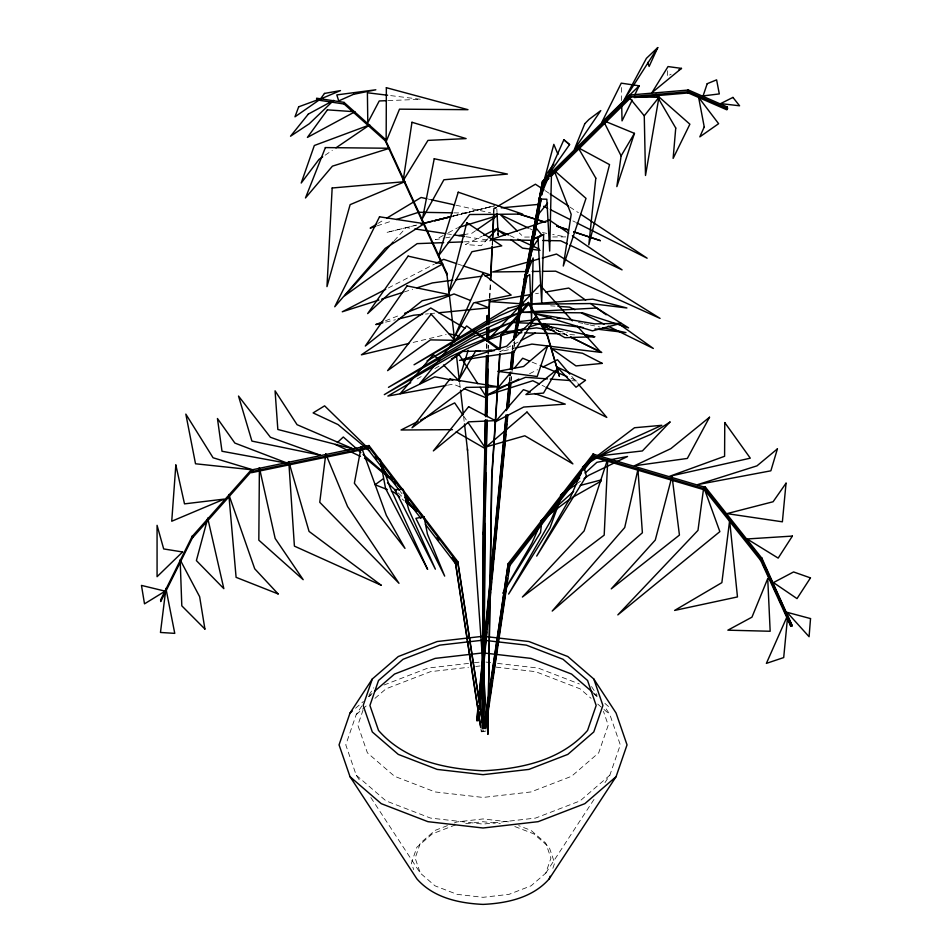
<?xml version="1.0" encoding="UTF-8"?>
<svg xmlns="http://www.w3.org/2000/svg" width="952" height="952" viewBox="0 0 952 952"><rect width="100%" height="100%" fill="white"/><g stroke="black" fill="none" stroke-linecap="round" stroke-linejoin="round"><path stroke-width="0.71" stroke-dasharray="4.76 3.57" d="M486.627 348.218L486.71 343.767M486.781 348.408L486.865 343.958M488.019 354.192L488.102 349.729M488.138 348.242L488.186 345.278M488.174 354.37L488.257 349.919M488.281 348.432L488.34 345.457M489.59 297.952L490.375 281.78M492.148 245.057L492.291 242.117M493.707 212.724L493.993 206.846L493.909 212.927M489.78 298.143L490.566 281.982M492.339 245.247L492.553 240.844M667.685 70.757L667.245 76.338L671.124 74.173M509.165 382.514L509.736 376.611M512.283 350.05L512.997 342.672M509.57 381.228L510.141 375.326M512.557 350.241L513.271 342.863L514.77 342.922L514.473 345.957M510.796 381.169L511.224 376.742M513.913 348.718L514.627 341.34M511.057 381.371L511.629 375.469M511.771 373.993L512.2 369.566M361.808 706.027L356.238 714.536L345.79 744.869L356.238 775.19L361.105 782.627M363.093 709.954L357.857 725.162L367.389 752.83L394.521 776.273L435.135 791.945L483.045 797.443L530.954 791.945L571.569 776.273L598.701 752.83L608.233 725.162L603.461 711.334M370.84 797.502L420.32 873.127L435.04 885.848L457.067 894.344L483.045 897.319L509.022 894.344L531.049 885.848L545.77 873.127L550.934 858.121L545.77 843.127L531.049 830.406L518.662 825.634M552.85 868.331L554.659 863.048L549.209 847.232L533.691 833.809L513.188 825.908M604.984 782.627L609.851 775.19L620.299 744.869L609.851 714.536L604.27 706.027M368.971 695.079L373.755 687.772M545.77 873.127L594.441 798.74M394.211 240.761L406.087 227.576L411.93 228.468M488.055 238.524L481.236 245.711L465.48 244.533L482.295 236.072M368.472 696.567L372.815 692.818M355.584 708.24L363.39 701.493M368.959 696.674L371.197 694.746M356.238 714.536L368.365 704.063M374.969 698.351L385.988 688.832L430.518 671.66L468.455 667.304M609.851 775.19L580.089 800.894L535.571 818.077L483.045 824.111L430.518 818.077L385.988 800.894L356.238 775.19M578.114 482.89L580.47 481.2M475.572 230.717L471.966 233.216L464.659 234.501M325.12 155.212L332.343 150.297M377.813 223.518L384.18 219.698M496.432 207.072L493.909 208.547L496.873 208.274M417.083 378.979L423.438 375.267M434.874 368.579L441.228 364.866M443.227 235.477L435.409 239.666L444.191 238.119M448.44 232.681L457.567 227.802M518.114 342.077L499.74 351.847L513.747 348.48M388.356 287.944L434.457 264.097M529.574 373.719L537.559 369.721M385.417 320.812L400.518 314.898M383.977 685.023L427.936 668.054L468.539 663.401M447.428 825.634L435.04 830.406L420.32 843.127L415.155 858.121L420.32 873.127M454.306 822.98L457.067 821.909L483.045 818.934L509.022 821.909M455.639 824.848L432.398 833.809L416.881 847.232L411.419 863.048L413.692 869.64M377.099 225.85L392.343 220.864M404.243 291.943L412.704 289.241M494.516 205.834L453.235 216.116M453.223 215.985L493.541 205.989M453.116 216.116L494.505 205.834M415.988 225.219L386.595 232.478L416.607 225.1M385.631 322.157L395.449 319.729M413.12 342.434L446.167 334.497M447.476 385.191L453.295 384.132L462.779 388.095M445.643 237.857L450.034 237.084M535.571 293.716L538.451 293.228M494.124 208.071L496.777 207.655M481.331 731.767L485.222 731.564L485.092 729.898L482.093 729.827L482.212 731.493L483.723 731.469L483.592 729.803L481.2 730.101L481.331 731.767L480.879 728.839M474.346 662.735L483.045 661.735M475.75 666.459L480.129 665.96M465.73 823.694L483.045 821.707L500.359 823.694M425.496 314.065L428.459 313.779M429.935 313.636L435.849 313.053M388.142 100.603L420.82 99.305L389.059 95.414M464.302 241.832L490.827 240.808M529.371 237.048L523.529 237.072L519.34 233.014M552.719 236.953L565.857 236.905L552.684 234.466M453.937 212.855L467.158 213.081M561.501 333.878L577.638 335.128M550.637 305.818L555.004 306.127M572.104 380.669L577.923 381.097L569.832 377.754M513.271 342.863L514.758 343.006L514.639 341.244M485.948 662.068L491.744 662.735M497.539 663.401L538.142 668.054L579.363 683.964M496.17 667.138L535.571 671.66L580.089 688.832L591.109 698.351M558.538 331.213L567.344 332.545M447 233.823L451.379 234.501M465.992 236.727L490.839 240.523M542.45 232.574L546.841 233.383M578.471 322.49L582.791 323.406M584.231 323.716L588.55 324.632M589.99 324.941L600.058 327.083M428.352 199.087L431.244 199.73M455.901 205.192L490.708 212.891M457.495 263.942L461.637 265.334M532.108 362.129L538.844 364.925M509.784 235.549L515.091 237.976M529.8 228.682L532.477 229.956M556.099 329.916L567.844 335.711M542.069 385.31L544.711 386.619M572.866 220.912L575.52 222.244M555.444 329.428L567.154 335.33M545.234 190.709L548.911 193.149M569.784 206.977L578.376 212.665M402.065 498.931L404.338 500.823M593.274 692.818L597.618 696.567M593.774 693.782L597.13 696.674M604.925 703.421L610.506 708.24M597.725 704.063L609.851 714.536M398.138 492.862L403.458 497.884M571.724 376.373L577.412 383.025M400.268 491.482L402.065 493.826M463.802 416.298L466.302 419.951M591.537 686.559L597.106 695.079M459.685 382.918L460.328 388.987M463.648 416.619L464.278 422.676M496.801 208.69L497.003 211.832M621.335 87.501L621.608 100.567"/><path stroke-width="1.43" d="M482.14 720.914L482.378 680.835M482.485 663.02L483.247 532.406L485.294 420.986M482.236 728.518L482.569 670.636M482.616 663.211L483.366 534.072L485.472 419.689M483.616 725.341L483.961 667.459M484.14 636.281L484.913 523.469M483.735 728.506L484.187 651.311M484.247 642.41L484.877 534.048L486.972 419.713M499.693 353.954L491.684 476.476L487.876 734.147L491.815 478.142L499.919 354.156M500.3 348.242L500.954 334.735L499.99 349.527M485.401 415.048L486.496 355.643M486.769 340.792L487.007 327.428M487.067 324.465L487.234 315.552L488.733 315.576L488.721 324.668M485.532 416.714L486.65 355.834M486.924 340.983L487.162 327.619M487.222 324.644L487.234 315.552M485.056 516.043L485.841 472.977M486.008 464.076L486.793 421.01M486.96 412.097L487.757 369.031M487.888 361.617L487.995 355.667M488.269 340.828L488.519 327.452M488.566 324.489L488.709 317.064M488.733 315.528L489.518 299.416M487.031 416.738L488.15 355.858M488.424 341.006L488.673 327.643M543.652 234.418L541.7 302.581L537.987 237.524L543.652 234.418L531.621 239.606L537.987 237.524M607.733 460.244L604.187 535.143L522.398 597.035L584.123 530.942L607.352 460.161M490.447 280.316L492.077 246.52M492.362 240.642L493.636 214.2M489.709 299.618L488.864 317.242L487.353 317.218M490.637 280.519L492.267 246.723M492.553 240.844L493.838 214.402M478.035 705.682L476.881 720.64L478.392 720.688L479.237 711.834M478.892 696.828L506.036 414.977M506.464 410.55L509.165 382.514M509.867 375.136L510.153 372.184M510.439 369.233L512.152 351.526M476.881 720.64L478.309 705.884M478.737 701.457L506.297 415.167M506.869 409.265L509.427 382.704M510.141 375.326L510.427 372.375M510.712 369.424L512.414 351.716M479.403 707.217L480.962 690.985M481.248 688.034L481.95 680.668M484.08 658.534L484.794 651.156M485.08 648.205L486.639 631.973M486.924 629.022L487.638 621.644M487.924 618.705L488.626 611.327M489.768 599.522L490.482 592.144M490.768 589.193L491.47 581.815M491.756 578.864L493.315 562.632M493.6 559.681L494.314 552.315M494.6 549.363L496.159 533.132M496.444 530.181L497.158 522.803M497.444 519.851L498.146 512.473M498.432 509.522L499.003 503.62M499.288 500.669L499.99 493.291M500.276 490.351L500.99 482.973M501.276 480.022L502.834 463.791M503.12 460.839L503.834 453.461M504.12 450.51L505.679 434.279M505.964 431.327L506.678 423.961M506.952 421.01L507.523 415.108M508.808 401.827L510.51 384.12M511.926 369.364L513.354 354.62M479.522 708.883L507.797 415.298M508.499 407.92L510.915 382.847M512.2 369.566L514.044 350.384M787.494 617.991L783.698 657.57L766.384 663.377L786.578 617.741M703.564 488.626L697.983 530.359L617.836 614.897L719.855 531.632L703.754 487.186M621.109 155.878L616.848 186.628L634.448 133.363L603.223 120.511L621.109 155.878L634.448 133.363M484.032 726.852L508.225 563.56L593.096 454.128L705.218 487.353L705.634 490.232M484.151 728.53L508.225 563.56M485.532 726.959L486.615 719.593M487.055 716.654L489.447 700.47M489.887 697.53L492.291 681.346M492.719 678.407L497.087 648.978M497.515 646.039L499.919 629.855M500.347 626.916L507.547 578.364M507.987 575.424L509.51 565.131M485.651 728.625L509.855 565.321L508.356 565.226L593.203 455.829L593.096 454.128L594.453 454.628M630.022 96.723L658.927 97.33L645.504 175.477L644.266 115.811L629.498 97.806M513.414 339.745L542.497 181.344L629.653 95.379L630.676 96.009M513.794 339.959L542.497 181.344L543.521 181.987M515.448 336.889L515.972 333.985M516.508 331.082L517.84 323.823M518.376 320.919L518.911 318.016M520.244 310.745L524.516 287.516M525.052 284.612L526.646 275.89M527.979 268.631L533.049 241.035M533.584 238.131L534.12 235.227M534.655 232.324L540.784 198.92M542.39 190.21L543.723 182.951M515.841 337.115L527.039 276.116M527.575 273.212L541.176 199.135M541.974 194.779L544.116 183.165L542.628 183.022L629.772 97.044L629.653 95.045L688.189 90.047L688.415 91.261M251.34 471.026L251.566 469.931L368.971 445.548L457.805 561.62L482.474 722.485M251.566 469.931L251.459 472.704L368.864 448.309L368.971 445.548M535.607 222.59L530.978 242.332L533.703 232.716M538.237 211.308L541.212 198.623M527.813 264.097L524.088 279.876L526.789 269.88M530.859 251.185L536.273 228.23L541.355 234.454L539.832 236.739M542.033 188.115L538.606 200.824L541.093 192.649M543.937 181.059L553.826 144.359L557.979 154.367M528.717 262.74L532.965 247.02L538.308 239.023M535.643 225.838L539.13 213.462L547.531 203.133M543.164 185.83L544.401 181.737M545.234 179.012L546.888 173.561L553.826 164.03M468.146 350.36L459.161 379.372L475.607 351.133L479.998 350.824M483.045 636.269L437.17 641.529L398.281 656.535L372.303 678.99L350.015 713.048L339.055 744.869L350.015 776.677L416.881 878.874C433.434 897.772 458.971 903.269 483.045 904.4C507.107 903.269 532.656 897.772 549.209 878.874L616.075 776.677L627.035 744.869L616.075 713.048L593.786 678.99L567.808 656.535L528.919 641.529L485.913 636.591M372.303 678.99L363.176 705.468L372.303 731.957L398.281 754.4L437.17 769.406L483.045 774.678L528.919 769.406L567.808 754.4L593.786 731.957L602.913 705.468L593.786 678.99M549.209 878.874L550.125 876.233M525.433 276.746L533.132 257.956L531.561 320.027L529.717 274.569L525.849 277.389M563.881 139.754L548.102 175.263L569.57 144.597L563.881 139.754L569.57 144.597M657.749 47.6L623.703 100.686L646.408 58.334L657.749 47.6L649.121 66.462L647.765 62.404M632.199 100.091L622.037 120.868L621.727 106.362M634.734 94.902L639.185 85.811L621.251 83.157L601.878 122.213L639.185 85.811M687.522 90.999L688.177 89.881L727.376 107.029L727.495 108.695L726.84 109.813L687.641 92.677L688.296 91.547L727.495 108.695M726.721 108.147L727.376 107.029M530.359 537.261L532.168 534.941M581.041 473.763L509.725 565.702L508.356 565.226M583.743 470.264L594.583 456.305M644.266 115.811L658.927 97.33M510.474 372.875L497.337 388.654L525.599 377.301L547.4 378.884M514.235 368.365L522.672 358.226L529.407 361.022M500.954 334.771L528.455 302.641M501.073 336.437L528.574 304.307L528.455 302.308L546.924 333.474M393.224 241.867L344.755 295.727L417.143 243.641L443.668 242.629M489.03 237.5L497.801 228.254L483.58 235.418M548.899 178.476L543.652 183.653L542.628 183.022M550.994 176.406L630.795 97.675L629.772 97.044M337.341 442.609L343.291 437.004L360.868 452.509M563.643 492.565L560.419 495.48L563.965 492.969M571.14 485.734L579.72 477.928M585.087 473.061L596.88 462.327L607.102 460.387M543.806 518.209L540.498 521.184L544.008 518.543M549.328 513.247L573.604 491.41M374.981 690.938L394.521 674.064L435.135 658.391L483.045 652.893M350.015 713.048L352.24 711.12M616.075 776.677L584.861 803.655L538.142 821.671L483.045 828.002L427.936 821.671L381.228 803.655L350.015 776.677M681.489 68.389L651.942 92.677L668.03 66.569L681.489 68.389L678.895 69.841M760.6 558.836L761.683 557.955L705.337 487.055L704.254 487.936L704.385 489.614L760.719 560.502L761.802 559.621L761.731 557.789L792.219 625.809L790.85 626.356L760.481 560.002L761.85 559.455L792.219 625.809M704.385 489.614L705.468 488.721L705.337 487.055M587.194 463.493L582.457 467.063L584.909 465.48M589.562 461.708L595.476 457.234M597.844 455.449L634.52 427.745L661.842 425.306L611.874 447.964L587.36 463.886M547.507 515.901L570.914 498.301M383.251 478.773L375.124 484.735L387.309 489.59M567.499 490.447L576.936 483.723M584.016 478.689L588.729 475.322L627.547 456.484L610.018 459.828M476.762 229.896L497.17 215.747L458.983 227.373M322.704 156.854L319.087 159.305L301.213 183.034L314.327 145.501L369.697 124.902L335.961 147.846M376.54 224.291L370.173 228.123L375.719 226.302M386.726 218.163L421.093 197.48L426.901 198.766M497.682 206.334L535.417 184.212L544.008 189.9M410.728 382.692L387.869 396.056L446.024 385.453M451.391 358.928L459.019 354.465L477.785 383.68M572.176 497.587L601.259 481.034M520.732 340.685L535.167 333.022M543.033 328.833L548.281 326.048L552.196 327.976M385.727 289.301L342.268 311.792L378.896 300.058M435.778 263.418L443.68 259.325L456.103 263.478M418.047 421.403L401.054 429.995L452.45 429.649M420.665 420.082L454.675 402.898L462.981 415.084M487.031 395.02L518.935 379.039M542.878 367.055L557.503 359.725L569.82 374.148M457.805 561.62L457.924 563.298L455.901 564.179L425.389 524.314M382.68 321.883L375.814 324.572L382.823 322.847M404.624 313.291L454.033 293.942L470.193 300.356M490.839 239.654L549.34 220.007L568.737 233.311M396.496 219.507L418.666 212.26L452.462 212.831M381.704 299.166L402.839 292.395M416.928 287.885L432.422 282.923L452.795 280.162M487.079 395.247L532.822 380.729L539.427 384.001M513.271 331.867L488.281 339.59L539.832 284.981L572.378 320.86M516.055 331.01L524.385 328.44M528.55 327.155L541.045 323.299M539.463 258.825L492.6 271.974L526.337 271.546M542.295 258.028L556.503 254.041L660.057 318.385L555.67 271.177L542.473 271.344M580.232 485.46L600.914 479.975M422.985 223.494L452.26 216.271M450.26 216.83L434.564 220.733L450.367 216.83M398.245 319.039L413.68 315.219L422.545 314.35M420.891 224.053L432.315 221.245M515.151 348.135L531.942 344.088L601.747 352.478L570.45 337.008M408.801 343.458L361.391 354.834L430.72 307.96L465.207 328.369M251.697 471.609L369.09 447.214L401.399 489.423M458.805 235.537L464.659 234.501M531.24 294.454L489.411 301.582L522.934 303.902M545.663 292.002L568.749 288.063L585.658 300.142M455.71 279.769L481.902 276.211M484.818 275.806L490.637 275.021L463.017 265.786M480.653 727.376L455.532 563.596L457.924 563.298L483.271 728.542M483.045 640.161L439.753 645.135L403.053 659.284L378.527 680.478L369.923 705.468L378.527 730.458C404.874 760.481 444.834 768.871 483.045 770.787C521.256 768.871 561.216 760.481 587.562 730.458L596.166 705.468L587.562 680.478L563.037 659.284L526.337 645.135L485.925 640.494M551.148 318.051L511.045 322.454L558.05 324.513L583.148 327.5M438.801 312.768L489.054 307.841L475.583 302.498M501.299 207.857L538.249 204.418M634.401 97.556L688.546 92.927L688.308 91.713L629.772 96.711L630.01 97.925M488.781 350.217L491.708 350.027M386.667 100.662L379.241 100.96L367.793 122.665L367.401 92.76L387.607 95.236M448.083 242.451L462.827 241.891M494.243 350.681L462.696 351.455L419.725 383.739L466.647 325.965L498.788 349.658M483.247 532.406L484.747 532.382L484.877 534.048L483.366 534.072L483.247 532.358L484.747 532.382M532.204 271.475L539.534 271.38M590.49 303.545L526.599 304.283L592.763 299.178L626.916 307.984L590.49 303.545L606.198 314.803M492.327 239.678L530.954 240.309M542.842 240.499L560.668 240.785L567.344 243.95M483.378 534.024L484.877 534.048M521.839 332.724L502.739 332.153L536.511 327.869L554.123 330.546M524.778 332.807L560.038 333.843M557.92 306.33L569.593 307.139L574.901 309.757M550.304 379.086L570.653 380.574M589.371 336.163L593.774 336.544L584.968 335.211M484.497 653.06L530.954 658.391L571.569 674.064L592.192 691.878M594.964 328.904L625.964 332.593L602.937 327.69M540.034 250.352L522.588 248.139L510.808 239.535M344.327 104.054L316.73 99.877L316.611 98.211L344.207 102.376L344.327 104.208L385.536 141.027M414.858 228.908L445.536 233.609M454.306 234.942L464.528 236.512M452.795 380.276L434.814 376.802L400.161 393.7L433.422 354.549L439.491 360.796M449.035 333.807L459.185 335.925M556.884 317.897L559.764 318.503M431.244 199.73L454.449 204.87M593.37 455.353L593.084 454.152L593.227 455.794L705.349 489.03M704.206 489.804L593.489 457.031L593.203 455.829M517.852 213.545L545.782 222.28M517.864 213.7L544.401 222.102M556.991 226.267L568.177 229.968M556.968 226.04L568.165 229.813M530.383 392.081L523.398 389.677L495.159 421.938L523.659 407.051L565.286 404.124L534.572 393.521M391.367 491.208L394.068 492.291L399.78 497.027M540.189 365.485L567.142 376.635M464.136 388.654L485.817 397.722M508.463 234.942L497.86 230.086L504.917 235.239M517.745 239.19L538.963 248.9M570.01 245.211L622.084 269.868L572.378 235.798M528.467 228.052L500.478 214.759L517.245 230.991M335.366 444.477L348.599 450.76M351.24 452.01L360.51 456.413M364.473 458.293L367.127 459.542L382.656 472.585M581.553 313.041L604.139 324.18M608.126 326.143L653.322 348.444L619.49 324.287M546.032 387.274L606.793 417.416L578.352 384.132M543.699 206.275L547.686 208.274M550.327 209.607L570.224 219.591M576.852 222.911L647.122 258.194L580.827 214.295M543.735 323.525L552.838 328.119M571.057 337.294L600.986 352.383L577.317 326.286M456.21 431.827L484.984 448.487M550.137 193.97L568.558 206.156M474.144 331.01L499.288 348.575M405.481 501.775L416.893 511.26M369.638 451.034L338.055 424.592L313.101 412.906L324.608 405.849L366.996 447.214M376.409 456.698L378.658 458.59L376.54 456.52M384.87 474.453L395.961 483.759M555.111 171.217L586.004 198.373L563.287 266.036L571.188 214.331L554.54 171.634M363.069 454.449L391.629 479.653M398.222 485.472L402.625 489.352M344.196 102.542L385.405 139.361L385.536 141.36L446.893 274.712L446.762 272.998L454.854 341.899M387.512 482.795L396.02 490.839M405.588 499.895L414.096 507.952M420.475 513.985L422.593 515.996M443.537 364.961L459.709 381.609M705.468 488.721L761.802 559.621M731.041 521.648L732.885 523.969M403.196 491.767L457.924 563.298M375.017 456.984L376.813 459.328M390.272 476.916L392.069 479.261M393.866 481.605L395.663 483.949M406.421 498.027L408.218 500.371M436.932 537.88L438.729 540.236M452.188 557.812L454.877 561.335M367.067 448.106L399.376 490.316M404.755 497.349L420.903 518.447M467.956 422.39L485.401 447.987M480.129 387.333L486.389 397.067M528.574 303.974L547.055 335.14L546.924 333.295L559.419 376.326L547.043 334.973M385.405 139.694L446.762 273.045M763.397 564.964L777.356 595.488M778.581 598.142L782.223 606.103M783.437 608.756L787.078 616.729M788.292 619.383L790.85 626.356M629.653 95.045L629.891 96.259M480.534 725.71L455.413 561.918L455.532 563.596M456.413 355.084L459.459 381.657M460.542 390.249L463.255 413.894M464.505 423.938L467.551 450.522M688.177 89.881L688.308 91.713M498.075 233.68L498.205 235.358L497.027 213.105M467.432 448.844L487.876 734.147M386.357 87.703L386.155 141.598L399.507 109.159L467.979 109.682L386.357 87.703M724.769 422.581L724.591 456.282L669.696 476.262L750.295 458.174L724.769 422.581M259.396 467.777L258.825 540.165L303.188 579.685L275.164 538.463L259.396 467.777M551.565 169.611L549.697 251.066L546.817 199.23L539.403 199.028L551.565 169.611M332.165 187.996L326.976 286.623L350.134 204.644L404.933 181.654L332.165 187.996M175.834 465.016L171.741 521.232L224.244 499.098L184.51 503.87L175.834 465.016M810.533 618.586L809.081 636.709L787.054 612.303L810.533 618.586M675.741 128.044L673.135 158.377L689.879 124.2L655.999 94.319L675.741 128.044M786.043 483.188L782.377 521.815L726.971 513.628L773.095 501.752L786.043 483.188M595.809 178.167L588.8 244.878L609.542 164.613L578.209 147.715L595.809 178.167M541.878 520.565L540.534 532.525L502.775 593.191L531.906 543.211L541.878 520.565M165.922 588.491L160.471 632.461L174.763 633.366L165.922 588.491M325.786 453.985L319.753 502.287L398.983 583.302L347.539 506.488L325.786 453.985M729.637 520.577L721.866 582.648L674.611 610.434L737.467 596.928L729.637 520.577M411.978 122.272L403.16 180.678L427.96 140.396L466.111 138.599L411.978 122.272M361.236 446.631L354.37 483.247L404.993 548.376L386.345 515.365L361.236 446.631M434.231 158.758L422.557 218.341L443.894 179.773L507.428 174.061L434.231 158.758M637.947 469.431L624.714 527.539L552.208 611.065L642.386 532.775L637.947 469.431M466.825 222.661L448.939 292.419L471.942 251.721L501.763 245.854L466.825 222.661M672.029 476.25L655.273 540.058L611.255 588.86L679.442 535.083L672.029 476.25M207.75 518.293L196.386 560.597L223.839 588.657L207.75 518.293M777.415 448.868L770.87 470.812L697.78 484.58L756.959 465.861L777.415 448.868M458.233 192.197L438.646 255.707L469.61 214.533L522.565 214.069L458.233 192.197M707.205 83.693L703.088 95.926L719.307 93.915L716.606 79.861L707.205 83.693M547.638 346.004L537.202 376.516L497.896 371.363L523.576 366.472L547.638 346.004M562.465 493.612L549.994 527.872L508.63 594.072L550.839 520.577L562.465 493.612M298.678 106.814L294.977 116.81L321.324 98.484L298.678 106.814M325.382 147.584L305.473 197.968L332.427 166.148L389.57 148.262L325.382 147.584M584.802 123.689L574.413 149.309L600.783 110.599L588.955 119.476L584.802 123.689M767.728 578.602L751.961 617.158L727.863 630.176L770.168 631.259L767.728 578.602M583.838 466.444L570.296 497.67L536.702 556.099L586.361 476.119L583.838 466.444M704.242 126.937L699.827 136.862L718.617 123.689L698.625 97.39L704.242 126.937M482.652 273.676L453.568 338.698L473.549 302.95L511.164 295.072L482.652 273.676M192.399 535.917L160.614 599.891L160.745 601.557L192.53 537.594L192.399 535.917M379.527 216.806L334.747 306.77L385.227 248.365L424.271 223.684L379.527 216.806M709.526 417.238L687.356 458.436L634.365 465.802L670.827 448.654L709.526 417.238M557.574 369.09L543.509 393.081L525.909 394.556L557.574 369.09M535.488 317.23L513.842 352.323L459.518 360.392L506.785 346.171L535.488 317.23M792.373 536.083L778.177 558.11L747.106 538.963L792.373 536.083M810.461 577.9L797.014 598.606L773.464 582.588L793.587 571.95L810.461 577.9M407.039 285.886L365.306 346.04L422.176 300.761L449.487 294.656L407.039 285.886M408.099 256.136L367.662 313.601L390.534 292.431L442.799 263.942L408.099 256.136M324.477 93.439L320.455 99.02L340.495 90.595L324.477 93.439M327.428 109.861L307.413 137.409L354.965 111.753L327.428 109.861M431.137 314.16L387.607 370.649L430.471 339.888L454.854 340.328L431.137 314.16M450.01 379.015L412.014 427.793L466.266 387.393L498.681 386.869L450.01 379.015M468.622 406.718L433.35 450.903L468.848 421.843L495.397 420.629L468.622 406.718M308.341 114.085L290.538 136.219L309.317 123.736L333.688 100.353L308.341 114.085M251.447 469.622L192.459 536.095L192.578 537.761L251.566 471.288L251.447 469.622M669.982 422.033L642.386 450.939L600.51 455.782L650.763 434.421L669.982 422.033M182.582 551.97L157.08 576.686L157.068 525.325L163.685 548.935L182.582 551.97M526.991 412.061L486.317 446.821L524.814 435.79L572.89 463.898L526.991 412.061M585.468 380.348L576.019 387.226L557.194 367.091L585.468 380.348M165.16 591.156L144.502 603.842L141.467 585.409L165.16 591.156M456.674 350.467L384.31 394.64L450.701 356.631L504.596 330.784L456.674 350.467M488.697 323.525L427.043 360.879L475.405 333.378L521.279 312.018L488.697 323.525M507.975 308.234L414.037 364.783L499.455 315.755L528.134 303.295L507.975 308.234M474.346 336.235L388.464 387.345L470.014 341.292L510.938 322.561L474.346 336.235M732.933 97.413L720.64 103.601L739.573 105.791L732.933 97.413M353.513 94.331L338.722 100.9L336.806 94.902L375.826 89.785L353.513 94.331M620.942 323.371L592.465 330.856L535.512 313.732L594.714 323.87L620.942 323.371M424.057 516.746L415.881 518.34L444.679 576.103L427.424 534.072L424.057 516.746M602.247 363.39L575.972 365.913L551.66 348.575L582.541 353.263L602.247 363.39M596.642 308.008L519.721 312.327L582.553 312.815L628.57 327.857L596.642 308.008M594.691 336.746L564.881 337.662L542.116 324.87L594.691 336.746M403.196 489.483L394.89 489.602L435.373 569.177L408.765 509.701L403.196 489.483M253.113 469.895L195.517 463.779L185.83 414.108L213.07 457.769L253.113 469.895M287.92 463.374L222.006 451.26L217.449 418.511L234.858 443.061L287.92 463.374M320.241 455.163L251.911 441.097L238.512 396.056L270.404 437.254L320.241 455.163M353.573 449.035L277.841 429.483L275.068 390.832L297.072 424.699L353.573 449.035M600.343 240.63L573.77 231.824L600.343 240.63M278.139 593.941L236.096 577.34L228.825 494.54L254.708 568.772L278.139 593.941M381.264 585.29L294.406 546.127L288.789 461.672L309.055 531.418L381.264 585.29M204.918 629.058L181.808 605.841L180.154 559.835L199.634 596.678L204.918 629.058M427.555 569.272L385.548 488.435L380.122 459.34L389.88 486.972L427.555 569.272"/></g></svg>
